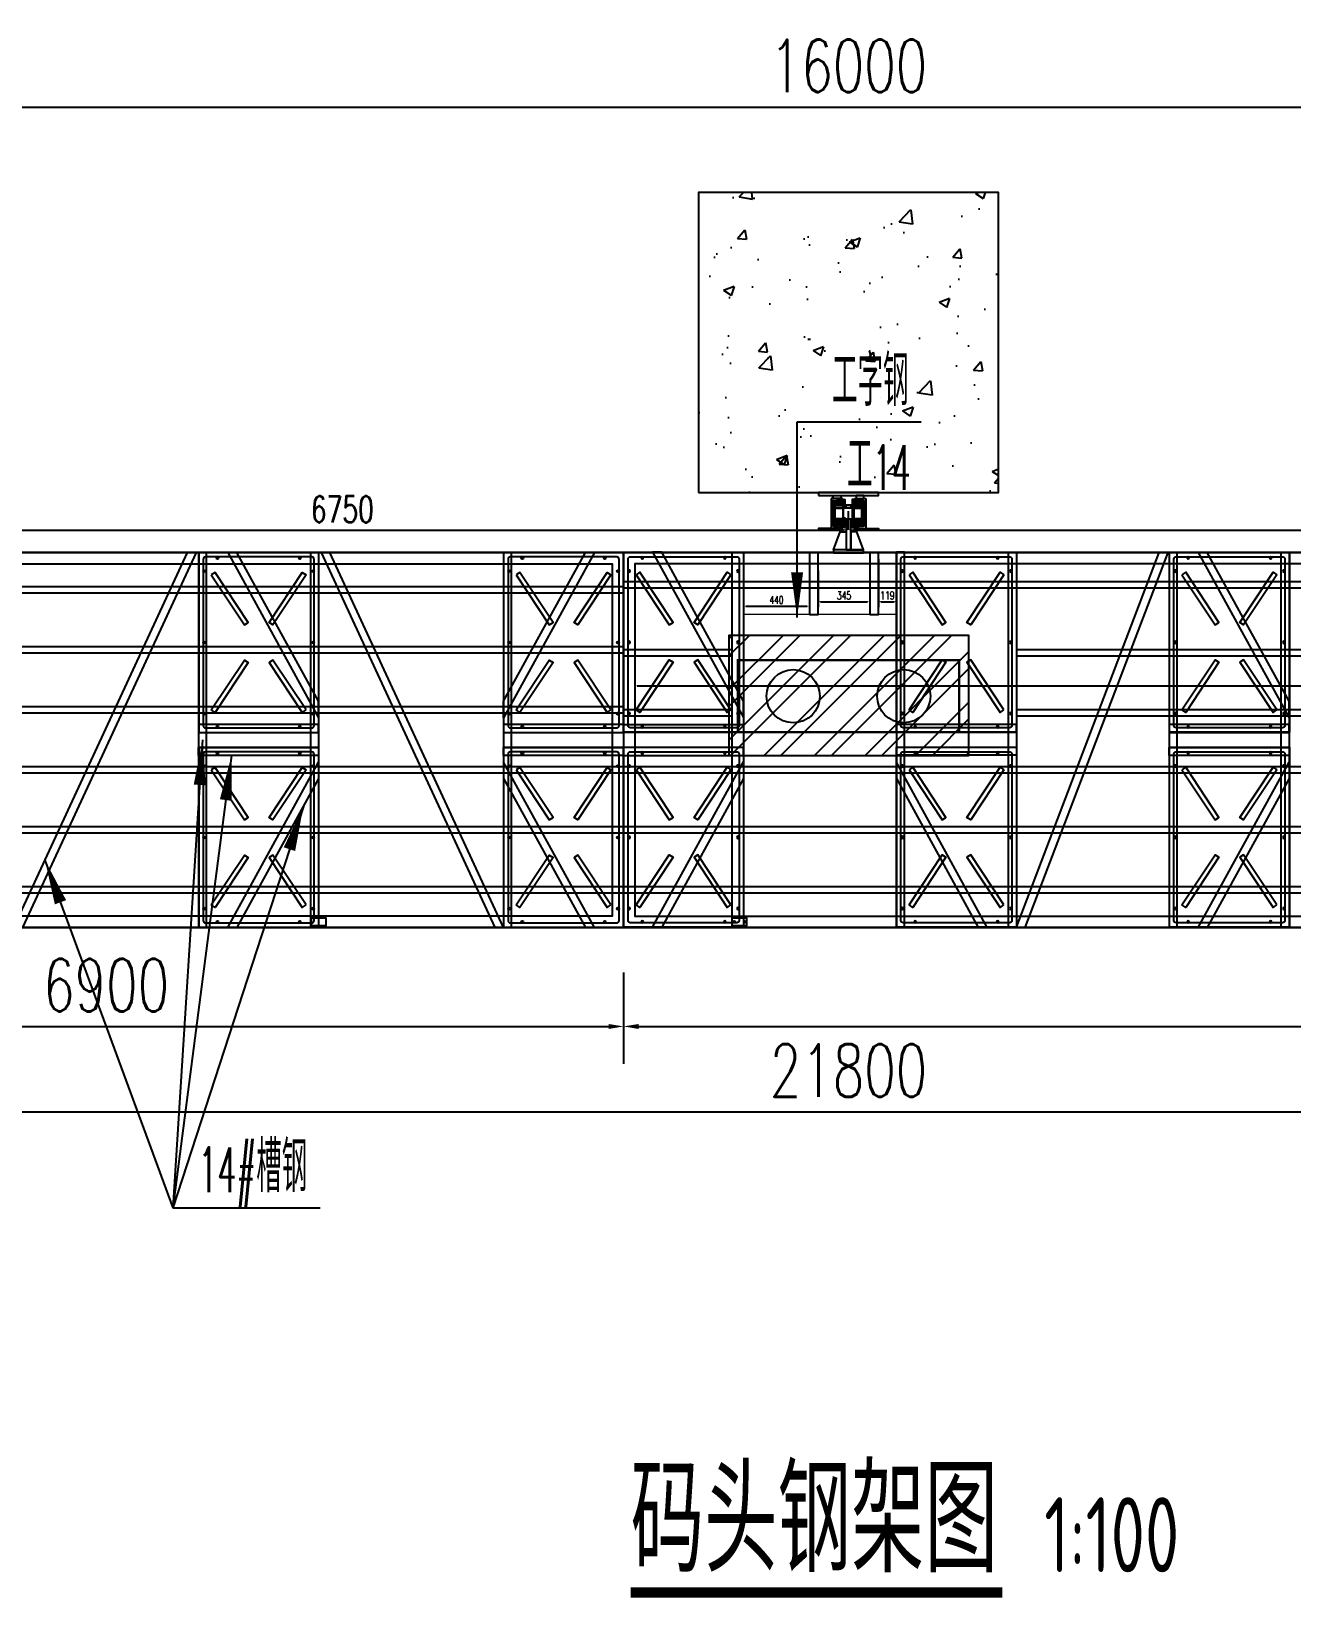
# Model space of a CAD drawing. Header units: millimetres. Extents: x -1443632 to -1307761, y 1430256 to 1527696.
# Drawn here: x -1325523 to -1317119, y 1494236 to 1504678 of the extents above; entities that cross this region are included whole.
import ezdxf

# ---------------------------------------------------------------- set-up
doc = ezdxf.new("R2010")
doc.units = ezdxf.units.MM
doc.header["$LTSCALE"] = 10
doc.layers.get('0').update_dxf_attribs({"linetype": 'CONTINUOUS'})
doc.layers.get('DEFPOINTS').update_dxf_attribs({"linetype": 'CONTINUOUS'})
for name, color, linetype in [('PUB_TEXT', 7, 'CONTINUOUS'), ('W- bollard系船栓', 4, 'CONTINUOUS'), ('W-FLOAT_BOWL浮筒', 253, 'CONTINUOUS'), ('W-STEEL_FRAME钢架', 3, 'CONTINUOUS'), ('W-STEEL_KEEL钢龙骨', 5, 'CONTINUOUS'), ('WALL', 9, 'CONTINUOUS'), ('景-通用-文字', 7, 'CONTINUOUS'), ('钢', 172, 'CONTINUOUS')]:
    doc.layers.add(name, color=color, linetype=linetype)
doc.styles.add('_TCH_DIM', font='SIMPLEX.shx', dxfattribs={"width": 0.7, "bigfont": 'GBCBIG.shx'})
doc.styles.get("Standard").update_dxf_attribs({"font": 'tssdeng.shx', "width": 0.7, "bigfont": 'hztxt.shx'})
doc.styles.add('STANDARD_T3', font='simplex.shx', dxfattribs={"width": 0.7, "bigfont": 'gbcbig.shx'})
doc.dimstyles.new('W&&100', dxfattribs={"dimtxt": 350, "dimasz": 100, "dimexe": 250, "dimexo": 300, "dimgap": 100, "dimtad": 1, "dimdec": 0, "dimzin": 0, "dimdsep": 46, "dimtxsty": 'STANDARD_T3', "dimcen": 0.09, "dimclrd": 1, "dimclre": 1, "dimclrt": 7, "dimazin": 2, "dimtfac": 1, "dimtdec": 0, "dimtix": 1, "dimtmove": 2, "dimatfit": 3, "dimfxl": 0, "dimtolj": 1, "dimtzin": 0, "dimarcsym": 0})
doc.dimstyles.new('W&&15', dxfattribs={"dimtxt": 52.5, "dimasz": 15, "dimexe": 37.5, "dimexo": 45, "dimgap": 15, "dimtad": 1, "dimdec": 0, "dimzin": 0, "dimdsep": 46, "dimtxsty": 'STANDARD_T3', "dimcen": 0.09, "dimclrd": 1, "dimclre": 1, "dimclrt": 7, "dimazin": 2, "dimtfac": 1, "dimtdec": 0, "dimtix": 1, "dimtmove": 2, "dimatfit": 3, "dimfxl": 0, "dimtolj": 1, "dimtzin": 0, "dimarcsym": 0})
doc.dimstyles.new('W&&50', dxfattribs={"dimtxt": 175, "dimasz": 50, "dimexe": 125, "dimexo": 150, "dimgap": 50, "dimtad": 1, "dimdec": 0, "dimzin": 0, "dimdsep": 46, "dimtxsty": 'STANDARD_T3', "dimcen": 0.09, "dimclrd": 1, "dimclre": 1, "dimclrt": 7, "dimazin": 2, "dimtfac": 1, "dimtdec": 0, "dimtix": 1, "dimtmove": 2, "dimatfit": 3, "dimfxl": 0, "dimtolj": 1, "dimtzin": 0, "dimarcsym": 0})

# ---------------------------------------------------------------- blocks, each defined once
blk = doc.blocks.new('*D49')
at = {"layer": 'DEFPOINTS', "color": 0, "transparency": 16777216}
for p in [(-1330974, 1498704), (-1309174, 1498704), (-1309174, 1497475)]:
    blk.add_point(p, dxfattribs=at)
at = {"layer": 'W-STEEL_FRAME钢架', "color": 1, "lineweight": -2, "transparency": 16777216}
for p, q in [((-1330974, 1498404), (-1330974, 1497225)), ((-1309174, 1498404), (-1309174, 1497225)), ((-1330874, 1497475), (-1309274, 1497475))]:
    blk.add_line(p, q, dxfattribs=at)
at = {"layer": 'W-STEEL_FRAME钢架', "color": 1, "transparency": 16777216}
for points in [[(-1330874, 1497492), (-1330874, 1497459), (-1330974, 1497475)], [(-1309274, 1497492), (-1309274, 1497459), (-1309174, 1497475)]]:
    blk.add_solid(points, dxfattribs=at)
at = {"layer": 'W-STEEL_FRAME钢架', "color": 7, "transparency": 16777216, "insert": (-1320074, 1497750), "char_height": 350, "attachment_point": 5, "style": 'STANDARD_T3'}
blk.add_mtext('\\A1;21800', dxfattribs=at)
blk = doc.blocks.new('*D190')
at = {"layer": 'DEFPOINTS', "color": 0, "transparency": 16777216}
for p in [(-1312074, 1504173), (-1328074, 1503604), (-1312074, 1503604)]:
    blk.add_point(p, dxfattribs=at)
at = {"layer": 'W-STEEL_FRAME钢架', "color": 1, "lineweight": -2, "transparency": 16777216}
for p, q in [((-1328074, 1503904), (-1328074, 1504423)), ((-1312074, 1503904), (-1312074, 1504423)), ((-1327974, 1504173), (-1312174, 1504173))]:
    blk.add_line(p, q, dxfattribs=at)
at = {"layer": 'W-STEEL_FRAME钢架', "color": 1, "transparency": 16777216}
for points in [[(-1327974, 1504190), (-1327974, 1504156), (-1328074, 1504173)], [(-1312174, 1504190), (-1312174, 1504156), (-1312074, 1504173)]]:
    blk.add_solid(points, dxfattribs=at)
at = {"layer": 'W-STEEL_FRAME钢架', "color": 7, "transparency": 16777216, "insert": (-1320074, 1504448), "char_height": 350, "attachment_point": 5, "style": 'STANDARD_T3'}
blk.add_mtext('\\A1;16000', dxfattribs=at)
blk = doc.blocks.new('XLZ')
at = {"layer": 'W- bollard系船栓', "const_width": 15}
blk.add_lwpolyline([(0, -480), (1475, -480), (1475, 0), (0, 0)], close=True, dxfattribs=at)
at = {"layer": 'W- bollard系船栓'}
for centre in [(368.75, -240), (1106.25, -240)]:
    blk.add_circle(centre, 177.5, dxfattribs=at)
blk = doc.blocks.new('*D193')
at = {"layer": 'DEFPOINTS', "color": 0, "transparency": 16777216}
for p in [(-1328474, 1498704), (-1321574, 1498704), (-1321574, 1498044)]:
    blk.add_point(p, dxfattribs=at)
at = {"layer": 'W-STEEL_FRAME钢架', "color": 1, "lineweight": -2, "transparency": 16777216}
for p, q in [((-1328474, 1498404), (-1328474, 1497794)), ((-1321574, 1498404), (-1321574, 1497794)), ((-1328374, 1498044), (-1321674, 1498044))]:
    blk.add_line(p, q, dxfattribs=at)
at = {"layer": 'W-STEEL_FRAME钢架', "color": 1, "transparency": 16777216}
for points in [[(-1328374, 1498060), (-1328374, 1498027), (-1328474, 1498044)], [(-1321674, 1498060), (-1321674, 1498027), (-1321574, 1498044)]]:
    blk.add_solid(points, dxfattribs=at)
at = {"layer": 'W-STEEL_FRAME钢架', "color": 7, "transparency": 16777216, "insert": (-1325024, 1498319), "char_height": 350, "attachment_point": 5, "style": 'STANDARD_T3'}
blk.add_mtext('\\A1;6900', dxfattribs=at)
blk = doc.blocks.new('*D194')
at = {"layer": 'DEFPOINTS', "color": 0, "transparency": 16777216}
for p in [(-1321574, 1498704), (-1311674, 1498704), (-1311674, 1498044)]:
    blk.add_point(p, dxfattribs=at)
at = {"layer": 'W-STEEL_FRAME钢架', "color": 1, "lineweight": -2, "transparency": 16777216}
for p, q in [((-1321574, 1498404), (-1321574, 1497794)), ((-1311674, 1498404), (-1311674, 1497794)), ((-1321474, 1498044), (-1311774, 1498044))]:
    blk.add_line(p, q, dxfattribs=at)
at = {"layer": 'W-STEEL_FRAME钢架', "color": 1, "transparency": 16777216}
for points in [[(-1321474, 1498060), (-1321474, 1498027), (-1321574, 1498044)], [(-1311774, 1498060), (-1311774, 1498027), (-1311674, 1498044)]]:
    blk.add_solid(points, dxfattribs=at)
at = {"layer": 'W-STEEL_FRAME钢架', "color": 7, "transparency": 16777216, "insert": (-1316624, 1498319), "char_height": 350, "attachment_point": 5, "style": 'STANDARD_T3'}
blk.add_mtext('\\A1;9900', dxfattribs=at)
blk = doc.blocks.new('钢板2')
at = {"layer": 'W-FLOAT_BOWL浮筒'}
h = blk.add_hatch(dxfattribs=at)
h.set_pattern_fill('ANSI32', color=256, scale=50)
h.set_pattern_definition([(45, (-1594356.56, -2385278.86), (-168.379802, 168.379802), []), (45, (-1594244.3, -2385278.86), (-168.379802, 168.379802), [])])
h.paths.add_polyline_path([(50, -600), (50, 200), (-1550, 200), (-1550, -600)])
blk.add_lwpolyline([(-1550, -600), (50, -600), (50, 200), (-1550, 200)], close=True, dxfattribs=at)
blk = doc.blocks.new('FX')
at = {"layer": 'W-FLOAT_BOWL浮筒'}
for points in [[(0, 0), (0, -800), (1200, -800), (1200, 0)], [(150, -84), (483, -305), (467, -330), (133, -109)], [(1050, -84), (717, -305), (733, -330), (1067, -109)], [(150, -716), (483, -495), (467, -470), (133, -691)], [(1050, -716), (717, -495), (733, -470), (1067, -691)]]:
    blk.add_lwpolyline(points, close=True, dxfattribs=at)
blk.add_lwpolyline([(30, -45), (30, -755, 0.414214), (45, -770), (1155, -770, 0.414214), (1170, -755), (1170, -45, 0.414214), (1155, -30), (45, -30, 0.414214)], format="xyb", close=True, dxfattribs=at)
for centre in [(125, -37), (600, -37), (1075, -37), (37, -125), (1163, -125), (37, -675), (1163, -675), (125, -763), (600, -763), (1075, -763)]:
    blk.add_circle(centre, 7, dxfattribs=at)
blk = doc.blocks.new('*U10')
at = {"layer": 'W-FLOAT_BOWL浮筒', "rotation": 90}
blk.add_blockref('FX', (-400, -600), dxfattribs=at)
blk = doc.blocks.new('*U11')
at = {"layer": 'W-FLOAT_BOWL浮筒', "color": 0, "linetype": 'ByBlock', "lineweight": -2, "transparency": 16777216}
for p in [(0, 1300), (2033, 1300), (4067, 1300), (6100, 1300), (0, 0), (2033, 0), (4067, 0), (6100, 0)]:
    blk.add_blockref('*U10', p, dxfattribs=at)
blk = doc.blocks.new('*U12')
at = {"layer": 'W-FLOAT_BOWL浮筒', "rotation": 90}
blk.add_blockref('FX', (-400, -600), dxfattribs=at)
blk = doc.blocks.new('*U13')
at = {"layer": 'W-FLOAT_BOWL浮筒', "color": 0, "linetype": 'ByBlock', "lineweight": -2, "transparency": 16777216}
for p in [(0, 1300), (1820, 1300), (3640, 1300), (5460, 1300), (7280, 1300), (9100, 1300), (0, 0), (1820, 0), (3640, 0), (5460, 0), (7280, 0), (9100, 0)]:
    blk.add_blockref('*U12', p, dxfattribs=at)
blk = doc.blocks.new('*U14')
at = {"layer": 'W-STEEL_KEEL钢龙骨'}
blk.add_lwpolyline([(-4950, -20), (4950, -20), (4950, 20), (-4950, 20)], close=True, dxfattribs=at)
blk = doc.blocks.new('*U15')
at = {"layer": 'W-STEEL_KEEL钢龙骨', "color": 0, "linetype": 'ByBlock', "lineweight": -2, "transparency": 16777216}
for p in [(0, 800), (0, 400), (0, 0)]:
    blk.add_blockref('*U14', p, dxfattribs=at)
blk = doc.blocks.new('*U16')
at = {"layer": 'W-STEEL_KEEL钢龙骨'}
blk.add_lwpolyline([(-3640, -20), (3640, -20), (3640, 20), (-3640, 20)], close=True, dxfattribs=at)
blk = doc.blocks.new('*U17')
at = {"layer": 'W-STEEL_KEEL钢龙骨', "color": 0, "linetype": 'ByBlock', "lineweight": -2, "transparency": 16777216}
for p in [(0, 0), (0, -400)]:
    blk.add_blockref('*U16', p, dxfattribs=at)
blk = doc.blocks.new('*D248')
at = {"layer": 'DEFPOINTS', "color": 0, "transparency": 16777216}
for p in [(-1313324, 1501353), (-1320074, 1501204), (-1313324, 1501208)]:
    blk.add_point(p, dxfattribs=at)
at = {"layer": '景-通用-文字', "color": 1, "lineweight": -2, "transparency": 16777216}
for p, q in [((-1320074, 1501354), (-1320074, 1501478)), ((-1313324, 1501358), (-1313324, 1501478)), ((-1320024, 1501353), (-1313374, 1501353))]:
    blk.add_line(p, q, dxfattribs=at)
at = {"layer": '景-通用-文字', "color": 1, "transparency": 16777216}
for points in [[(-1320024, 1501362), (-1320024, 1501345), (-1320074, 1501353)], [(-1313374, 1501362), (-1313374, 1501345), (-1313324, 1501353)]]:
    blk.add_solid(points, dxfattribs=at)
at = {"layer": '景-通用-文字', "color": 7, "transparency": 16777216, "insert": (-1316699, 1501491), "char_height": 175, "attachment_point": 5, "style": 'STANDARD_T3'}
blk.add_mtext('\\A1;6750', dxfattribs=at)
blk = doc.blocks.new('*D253')
at = {"layer": 'DEFPOINTS', "color": 0, "transparency": 16777216}
for p in [(-1320774, 1501129), (-1320334, 1501129), (-1320334, 1500845)]:
    blk.add_point(p, dxfattribs=at)
at = {"layer": '景-通用-文字', "color": 1, "lineweight": -2, "transparency": 16777216}
for p, q in [((-1320774, 1501084), (-1320774, 1500808)), ((-1320334, 1501084), (-1320334, 1500808)), ((-1320759, 1500845), (-1320349, 1500845))]:
    blk.add_line(p, q, dxfattribs=at)
at = {"layer": '景-通用-文字', "color": 1, "transparency": 16777216}
for points in [[(-1320759, 1500848), (-1320759, 1500843), (-1320774, 1500845)], [(-1320349, 1500848), (-1320349, 1500843), (-1320334, 1500845)]]:
    blk.add_solid(points, dxfattribs=at)
at = {"layer": '景-通用-文字', "color": 7, "transparency": 16777216, "insert": (-1320554, 1500887), "char_height": 52.5, "attachment_point": 5, "style": 'STANDARD_T3'}
blk.add_mtext('\\A1;440', dxfattribs=at)
blk = doc.blocks.new('*D254')
at = {"layer": 'DEFPOINTS', "color": 0, "transparency": 16777216}
for p in [(-1320276, 1501129), (-1319932, 1501129), (-1319932, 1500875)]:
    blk.add_point(p, dxfattribs=at)
at = {"layer": '景-通用-文字', "color": 1, "lineweight": -2, "transparency": 16777216}
for p, q in [((-1320276, 1501084), (-1320276, 1500838)), ((-1319932, 1501084), (-1319932, 1500838)), ((-1320261, 1500875), (-1319947, 1500875))]:
    blk.add_line(p, q, dxfattribs=at)
at = {"layer": '景-通用-文字', "color": 1, "transparency": 16777216}
for points in [[(-1320261, 1500878), (-1320261, 1500873), (-1320276, 1500875)], [(-1319947, 1500878), (-1319947, 1500873), (-1319932, 1500875)]]:
    blk.add_solid(points, dxfattribs=at)
at = {"layer": '景-通用-文字', "color": 7, "transparency": 16777216, "insert": (-1320104, 1500917), "char_height": 52.5, "attachment_point": 5, "style": 'STANDARD_T3'}
blk.add_mtext('\\A1;345', dxfattribs=at)
blk = doc.blocks.new('*D255')
at = {"layer": 'DEFPOINTS', "color": 0, "transparency": 16777216}
for p in [(-1319874, 1501204), (-1319754, 1501204), (-1319754, 1500875)]:
    blk.add_point(p, dxfattribs=at)
at = {"layer": '景-通用-文字', "color": 1, "lineweight": -2, "transparency": 16777216}
for p, q in [((-1319874, 1501159), (-1319874, 1500838)), ((-1319754, 1501159), (-1319754, 1500838)), ((-1319859, 1500875), (-1319769, 1500875))]:
    blk.add_line(p, q, dxfattribs=at)
at = {"layer": '景-通用-文字', "color": 1, "transparency": 16777216}
for points in [[(-1319859, 1500878), (-1319859, 1500873), (-1319874, 1500875)], [(-1319769, 1500878), (-1319769, 1500873), (-1319754, 1500875)]]:
    blk.add_solid(points, dxfattribs=at)
at = {"layer": '景-通用-文字', "color": 7, "transparency": 16777216, "insert": (-1319814, 1500917), "char_height": 52.5, "attachment_point": 5, "style": 'STANDARD_T3'}
blk.add_mtext('\\A1;119', dxfattribs=at)
blk = doc.blocks.new('*D258')
at = {"layer": 'DEFPOINTS', "color": 0, "transparency": 16777216}
for p in [(-1321499, 1500694), (-1312474, 1500694), (-1312474, 1500315)]:
    blk.add_point(p, dxfattribs=at)
at = {"layer": '景-通用-文字', "color": 1, "lineweight": -2, "transparency": 16777216}
for p, q in [((-1321499, 1500649), (-1321499, 1500277)), ((-1312474, 1500649), (-1312474, 1500277)), ((-1321484, 1500315), (-1312489, 1500315))]:
    blk.add_line(p, q, dxfattribs=at)
at = {"layer": '景-通用-文字', "color": 1, "transparency": 16777216}
for points in [[(-1321484, 1500317), (-1321484, 1500312), (-1321499, 1500315)], [(-1312489, 1500317), (-1312489, 1500312), (-1312474, 1500315)]]:
    blk.add_solid(points, dxfattribs=at)
at = {"layer": '景-通用-文字', "color": 7, "transparency": 16777216, "insert": (-1316987, 1500356), "char_height": 52.5, "attachment_point": 5, "style": 'STANDARD_T3'}
blk.add_mtext('\\A1;9025', dxfattribs=at)
blk = doc.blocks.new('*D259')
at = {"layer": 'DEFPOINTS', "color": 0, "transparency": 16777216}
for p in [(-1320074, 1501353), (-1326824, 1501208), (-1320074, 1501208)]:
    blk.add_point(p, dxfattribs=at)
at = {"layer": '景-通用-文字', "color": 1, "lineweight": -2, "transparency": 16777216}
for p, q in [((-1326824, 1501358), (-1326824, 1501478)), ((-1320074, 1501358), (-1320074, 1501478)), ((-1326774, 1501353), (-1320124, 1501353))]:
    blk.add_line(p, q, dxfattribs=at)
at = {"layer": '景-通用-文字', "color": 1, "transparency": 16777216}
for points in [[(-1326774, 1501362), (-1326774, 1501345), (-1326824, 1501353)], [(-1320124, 1501362), (-1320124, 1501345), (-1320074, 1501353)]]:
    blk.add_solid(points, dxfattribs=at)
at = {"layer": '景-通用-文字', "color": 7, "transparency": 16777216, "insert": (-1323449, 1501491), "char_height": 175, "attachment_point": 5, "style": 'STANDARD_T3'}
blk.add_mtext('\\A1;6750', dxfattribs=at)
blk = doc.blocks.new('A$C142B241B')
at = {"layer": 'W-STEEL_FRAME钢架', "color": 4}
for p, q in [((0, 75), (0, 0)), ((0, 75), (3, 75)), ((0, 0), (200, 0)), ((13, 17), (8, 70)), ((24, 7), (176, 7)), ((187, 17), (192, 70)), ((200, 75), (197, 75)), ((200, 75), (200, 0))]:
    blk.add_line(p, q, dxfattribs=at)
for centre, radius, start, end in [((3, 69), 5.5, 5.7106, 90), ((24, 18), 11, 185.7106, 270), ((176, 18), 11, 270, 354.2894), ((197, 69), 5.5, 90, 174.2894)]:
    blk.add_arc(centre, radius, start, end, dxfattribs=at)
blk = doc.blocks.new('轨道B')
at = {"layer": 'WALL'}
h = blk.add_hatch(dxfattribs=at)
h.set_pattern_fill('ANSI32', color=256)
h.set_pattern_definition([(45, (-1570299.9226, -2415300.194), (-3.3675960454, 3.3675960454), []), (45, (-1570297.6776, -2415300.194), (-3.3675960454, 3.3675960454), [])])
edge = h.paths.add_edge_path()
edge.add_line((-25, -46), (-40, -46))
edge.add_line((-40, -46), (-40, -58))
edge.add_line((-40, -58), (-92, -62))
edge.add_arc((-91, -72), 10, 95.7106, 180)
edge.add_line((-101, -72), (-101, -208))
edge.add_arc((-91, -208), 10, 180, 264.321)
edge.add_line((-92, -218), (-40, -223))
edge.add_line((-40, -223), (-40, -234))
edge.add_line((-40, -234), (-25, -234))
edge.add_line((-25, -234), (-25, -190))
edge.add_line((-25, -190), (-32, -190))
edge.add_line((-32, -190), (-32, -192))
edge.add_line((-32, -192), (-35, -192))
edge.add_line((-35, -192), (-35, -190))
edge.add_line((-35, -190), (-90, -190))
edge.add_line((-90, -190), (-90, -179))
edge.add_line((-90, -179), (-93, -179))
edge.add_line((-93, -179), (-93, -175))
edge.add_line((-93, -175), (-97, -175))
edge.add_line((-97, -175), (-99, -173))
edge.add_line((-99, -173), (-99, -107))
edge.add_line((-99, -107), (-97, -105))
edge.add_line((-97, -105), (-93, -105))
edge.add_line((-93, -105), (-93, -101))
edge.add_line((-93, -101), (-90, -101))
edge.add_line((-90, -101), (-90, -90))
edge.add_line((-90, -90), (-35, -90))
edge.add_line((-35, -90), (-35, -88))
edge.add_line((-35, -88), (-32, -88))
edge.add_line((-32, -88), (-32, -90))
edge.add_line((-32, -90), (-25, -90))
edge.add_line((-25, -90), (-25, -46))
h = blk.add_hatch(dxfattribs=at)
h.set_pattern_fill('ANSI32', color=256, angle=90)
h.set_pattern_definition([(135, (-1570299.9226, -2415300.194), (-3.3675960454, -3.3675960454), []), (135, (-1570299.9226, -2415297.949), (-3.3675960454, -3.3675960454), [])])
edge = h.paths.add_edge_path()
edge.add_line((92, -62), (40, -58))
edge.add_line((40, -58), (40, -46))
edge.add_line((40, -46), (25, -46))
edge.add_line((25, -46), (25, -90))
edge.add_line((25, -90), (32, -90))
edge.add_line((32, -90), (32, -88))
edge.add_line((32, -88), (35, -88))
edge.add_line((35, -88), (35, -90))
edge.add_line((35, -90), (90, -90))
edge.add_line((90, -90), (90, -101))
edge.add_line((90, -101), (93, -101))
edge.add_line((93, -101), (93, -105))
edge.add_line((93, -105), (97, -105))
edge.add_line((97, -105), (99, -107))
edge.add_line((99, -107), (99, -173))
edge.add_line((99, -173), (97, -175))
edge.add_line((97, -175), (93, -175))
edge.add_line((93, -175), (93, -179))
edge.add_line((93, -179), (90, -179))
edge.add_line((90, -179), (90, -190))
edge.add_line((90, -190), (35, -190))
edge.add_line((35, -190), (35, -192))
edge.add_line((35, -192), (32, -192))
edge.add_line((32, -192), (32, -190))
edge.add_line((32, -190), (25, -190))
edge.add_line((25, -190), (25, -234))
edge.add_line((25, -234), (40, -234))
edge.add_line((40, -234), (40, -223))
edge.add_line((40, -223), (92, -218))
edge.add_arc((91, -208), 10, 275.7106, 360)
edge.add_line((101, -208), (101, -72))
edge.add_arc((91, -72), 10, 0, 85.1797)
at = {"layer": 'W-STEEL_KEEL钢龙骨'}
blk.add_line((25, -46), (25, -234), dxfattribs=at)
at = {"layer": '钢'}
for points in [[(-200, -20), (200, -20), (200, 0), (-200, 0)], [(-52, -40), (-102, -40), (-102, -20), (-52, -20)], [(52, -40), (102, -40), (102, -20), (52, -20)], [(-200, -250), (-42, -250), (-42, -240), (-200, -240)], [(200, -250), (42, -250), (42, -240), (200, -240)], [(-100, -403), (100, -403), (100, -383), (-100, -383)]]:
    blk.add_lwpolyline(points, close=True, dxfattribs=at)
at = {"layer": '钢', "color": 140}
for points in [[(-25, -234), (-40, -234), (-40, -223), (-92, -218, -0.385314), (-101, -208), (-101, -72, -0.385314), (-92, -62), (-40, -58), (-40, -46), (-25, -46), (-25, -46), (-25, -95), (-35, -95), (-35, -170), (-25, -170)], [(25, -234), (40, -234), (40, -223), (92, -218, 0.385314), (101, -208), (101, -72, 0.385314), (92, -62), (40, -58), (40, -46), (25, -46), (25, -46), (25, -90), (35, -90), (35, -178), (25, -178)]]:
    blk.add_lwpolyline(points, format="xyb", close=True, dxfattribs=at)
for points in [[(-90, -101), (-93, -101), (-93, -107), (-90, -107)], [(-35, -90), (-90, -90), (-90, -105), (-35, -105)], [(-35, -88), (-32, -88), (-32, -102), (-35, -102)], [(-32, -88), (-35, -88), (-35, -93), (-32, -93)], [(-32, -93), (-35, -93), (-35, -102), (-32, -102)], [(-35, -99), (-32, -99), (-32, -102), (-35, -102)], [(-35, -102), (35, -102), (35, -178), (-35, -178)], [(-32, -90), (-25, -90), (-25, -102), (-32, -102)], [(-25, -90), (-32, -90), (-32, -102), (-25, -102)], [(-15, -83), (15, -83), (15, -103), (-15, -103)], [(25, -90), (32, -90), (32, -102), (25, -102)], [(32, -88), (35, -88), (35, -93), (32, -93)], [(32, -93), (35, -93), (35, -102), (32, -102)], [(35, -90), (90, -90), (90, -105), (35, -105)], [(90, -101), (93, -101), (93, -107), (90, -107)], [(-93, -105), (-97, -105), (-97, -175), (-93, -175)], [(-90, -107), (-93, -107), (-93, -173), (-90, -173)], [(-90, -173), (-93, -173), (-93, -179), (-90, -179)], [(-35, -105), (-90, -105), (-90, -175), (-35, -175)], [(-35, -175), (-90, -175), (-90, -190), (-35, -190)], [(-35, -181), (-32, -181), (-32, -178), (-35, -178)], [(-35, -181), (-32, -181), (-32, -192), (-35, -192)], [(-32, -187), (-35, -187), (-35, -192), (-32, -192)], [(-32, -190), (-25, -190), (-25, -178), (-32, -178)], [(-25, -190), (-32, -190), (-32, -178), (-25, -178)], [(-15, -383), (15, -383), (15, -178), (-15, -178)], [(25, -190), (32, -190), (32, -178), (25, -178)], [(32, -187), (35, -187), (35, -192), (32, -192)], [(35, -105), (90, -105), (90, -175), (35, -175)], [(35, -175), (90, -175), (90, -190), (35, -190)], [(90, -107), (93, -107), (93, -173), (90, -173)], [(90, -173), (93, -173), (93, -179), (90, -179)], [(93, -105), (97, -105), (97, -175), (93, -175)]]:
    blk.add_lwpolyline(points, close=True, dxfattribs=at)
for points in [[(-97, -175), (-97, -105), (-99, -107), (-99, -173), (-97, -175)], [(97, -175), (97, -105), (99, -107), (99, -173), (97, -175)]]:
    blk.add_lwpolyline(points, dxfattribs=at)
at = {"layer": '钢'}
for points in [[(-15, -263), (-15, -383), (-100, -383), (-55, -263), (-15, -263)], [(15, -263), (15, -383), (100, -383), (55, -263), (15, -263)]]:
    blk.add_lwpolyline(points, dxfattribs=at)
at = {"layer": '钢', "rotation": 270}
blk.add_blockref('A$C142B241B', (-115, -40), dxfattribs=at)
at = {"layer": '钢', "xscale": -1, "rotation": 90}
blk.add_blockref('A$C142B241B', (115, -40), dxfattribs=at)

msp = doc.modelspace()

# ---------------------------------------------------------------- hatches: boundary and pattern name
at = {"layer": 'WALL'}
h = msp.add_hatch(dxfattribs=at)
h.set_pattern_fill('混凝土', color=256, scale=100)
h.set_pattern_definition([(50, (-2915349.5, -897061.6), (717.26018, -62.75213), [75, -825]), (355, (-2915349.5, -897061.6), (-138.75133, 752.19213), [60, -660]), (100.4514, (-2915289.7, -897066.84), (578.50938, 689.43954), [63.74019, -701.14211]), (46.1842, (-2915349.5, -896861.6), (1067.24105, -165.51901), [112.5, -1237.5]), (96.6356, (-2915260.5, -896875.4), (934.6627, 974.11787), [95.6103, -1051.713]), (351.1842, (-2915349.5, -896861.6), (934.66195, 974.1186), [90, -990]), (21, (-2915249.5, -896911.6), (596.90705, -402.61889), [75, -825]), (326, (-2915249.5, -896911.6), (243.31533, 725.15005), [60, -660]), (71.4514, (-2915199.74, -896945.2), (840.22263, 322.5305), [63.74019, -701.14211]), (37.5, (-2915349.48, -897061.61), (12.159855, 332.893854), [0, -652, 0, -670, 0, -662.5]), (7.5, (-2915349.48, -897061.6), (263.069537, 394.41171), [0, -382, 0, -637, 0, -252.5]), (327.5, (-2915572.48, -897061.61), (533.822436, -22.554872), [0, -250, 0, -780, 0, -1035]), (317.5, (-2915672.5, -897061.6), (583.18617, 100.10498), [0, -325, 0, -518, 0, -735])])
h.paths.add_polyline_path([(-1321074.1, 1503603.7), (-1321074.1, 1501603.7), (-1319074.1, 1501603.7), (-1319074.1, 1503603.7)])

# ---------------------------------------------------------------- linework, layer by layer
at = {"color": 3}
msp.add_lwpolyline([(-1320850.9, 1498716.2), (-1320750.9, 1498716.2), (-1320750.9, 1498766.2), (-1320850.9, 1498766.2)], close=True, dxfattribs=at)
for centre in [(-1320835.9, 1498741.2), (-1320765.9, 1498741.2)]:
    msp.add_circle(centre, 6, dxfattribs=at)
at = {"layer": 'W-STEEL_FRAME钢架', "color": 4}
msp.add_lwpolyline([(-1330974.1, 1503603.7), (-1328474.1, 1503603.7), (-1328474.1, 1501203.7), (-1311674.1, 1501203.7), (-1311674.1, 1503603.7), (-1309174.1, 1503603.7), (-1309174.1, 1498703.7), (-1330974.1, 1498703.7), (-1330974.1, 1503603.7)], dxfattribs=at)
for points in [[(-1328474.1, 1498703.7), (-1311674.1, 1498703.7), (-1311674.1, 1501203.7), (-1328474.1, 1501203.7)], [(-1311674.1, 1501203.7), (-1321574.1, 1501203.7), (-1321574.1, 1498703.7), (-1311674.1, 1498703.7)], [(-1320774.1, 1498703.7), (-1320849.1, 1498703.7), (-1320849.1, 1501203.7), (-1320774.1, 1501203.7)], [(-1319754.1, 1498704.7), (-1319701.1, 1498704.7), (-1319701.1, 1501204.7), (-1319754.1, 1501204.7)], [(-1318954.1, 1498704.7), (-1319007.1, 1498704.7), (-1319007.1, 1501204.7), (-1318954.1, 1501204.7)], [(-1328399.1, 1501128.7), (-1321649.1, 1501128.7), (-1321649.1, 1498778.7), (-1328399.1, 1498778.7)], [(-1311749.1, 1501128.7), (-1321499.1, 1501128.7), (-1321499.1, 1498778.7), (-1311749.1, 1498778.7)]]:
    msp.add_lwpolyline(points, close=True, dxfattribs=at)
at = {"layer": 'W-STEEL_FRAME钢架'}
for points in [[(-1325582.4, 1498703.7), (-1325640.8, 1498703.7), (-1324482.1, 1501203.7), (-1324423.7, 1501203.7)], [(-1324407.4, 1498703.7), (-1324354.4, 1498703.7), (-1324354.4, 1501203.7), (-1324407.4, 1501203.7)], [(-1323607.4, 1498703.7), (-1323660.4, 1498703.7), (-1323660.4, 1501203.7), (-1323607.4, 1501203.7)], [(-1322432.5, 1498703.7), (-1322374.1, 1498703.7), (-1323532.8, 1501203.7), (-1323591.2, 1501203.7)], [(-1322374.1, 1498703.7), (-1322321.1, 1498703.7), (-1322321.1, 1501203.7), (-1322374.1, 1501203.7)], [(-1320334.4, 1500790.7), (-1320276.4, 1500790.7), (-1320276.4, 1501203.7), (-1320334.4, 1501203.7)], [(-1319931.6, 1500790.7), (-1319873.6, 1500790.7), (-1319873.6, 1501203.7), (-1319931.6, 1501203.7)], [(-1318897.8, 1498703.7), (-1318954.1, 1498704.7), (-1318001.9, 1501203.7), (-1317945.2, 1501203.7)], [(-1317935.8, 1498703.7), (-1317882.8, 1498703.7), (-1317882.8, 1501203.7), (-1317935.8, 1501203.7)], [(-1317135.8, 1498703.7), (-1317188.8, 1498703.7), (-1317188.8, 1501203.7), (-1317135.8, 1501203.7)], [(-1324407.4, 1500003.7), (-1323607.4, 1500003.7), (-1323607.4, 1500056.7), (-1324407.4, 1500056.7)], [(-1322374.1, 1500003.7), (-1321574.1, 1500003.7), (-1321574.1, 1500056.7), (-1322374.1, 1500056.7)], [(-1320774.1, 1500003.7), (-1321574.1, 1500003.7), (-1321574.1, 1500056.7), (-1320774.1, 1500056.7)], [(-1319754.1, 1500004.7), (-1318954.1, 1500004.7), (-1318954.1, 1500057.7), (-1319754.1, 1500057.7)], [(-1317935.8, 1500003.7), (-1317135.8, 1500003.7), (-1317135.8, 1500056.7), (-1317935.8, 1500056.7)], [(-1324407.4, 1499903.7), (-1323607.4, 1499903.7), (-1323607.4, 1499850.7), (-1324407.4, 1499850.7)], [(-1322374.1, 1499903.7), (-1321574.1, 1499903.7), (-1321574.1, 1499850.7), (-1322374.1, 1499850.7)], [(-1320774.1, 1499903.7), (-1321574.1, 1499903.7), (-1321574.1, 1499850.7), (-1320774.1, 1499850.7)], [(-1319754.1, 1499904.7), (-1318954.1, 1499904.7), (-1318954.1, 1499851.7), (-1319754.1, 1499851.7)], [(-1317935.8, 1499903.7), (-1317135.8, 1499903.7), (-1317135.8, 1499850.7), (-1317935.8, 1499850.7)]]:
    msp.add_lwpolyline(points, close=True, dxfattribs=at)
at = {"layer": 'W-STEEL_FRAME钢架', "color": 6}
for points in [[(-1324213.3, 1501203.7), (-1323607.4, 1500101.6), (-1323607.4, 1500211.6), (-1324152.9, 1501203.7)], [(-1321768.2, 1501203.7), (-1322374.1, 1500101.6), (-1322374.1, 1500211.6), (-1321828.7, 1501203.7)], [(-1321380, 1501204.7), (-1320774.1, 1500102.6), (-1320774.1, 1500212.6), (-1321319.5, 1501204.7)], [(-1317741.7, 1501203.7), (-1317135.8, 1500101.6), (-1317135.8, 1500211.6), (-1317681.3, 1501203.7)], [(-1324213.3, 1498703.7), (-1323607.4, 1499805.8), (-1323607.4, 1499695.8), (-1324152.9, 1498703.7)], [(-1321768.2, 1498703.7), (-1322374.1, 1499805.8), (-1322374.1, 1499695.8), (-1321828.7, 1498703.7)], [(-1321380, 1498704.7), (-1320774.1, 1499806.8), (-1320774.1, 1499696.8), (-1321319.5, 1498704.7)], [(-1319148.2, 1498703.7), (-1319754.1, 1499805.8), (-1319754.1, 1499695.8), (-1319208.7, 1498703.7)], [(-1317741.7, 1498703.7), (-1317135.8, 1499805.8), (-1317135.8, 1499695.8), (-1317681.3, 1498703.7)]]:
    msp.add_lwpolyline(points, close=True, dxfattribs=at)
at = {"layer": 'W-STEEL_KEEL钢龙骨'}
for points in [[(-1326440.8, 1500933.7), (-1321574.1, 1500933.7), (-1321574.1, 1500973.7), (-1326440.8, 1500973.7)], [(-1321574.1, 1500968.9), (-1311674.1, 1500968.9), (-1311674.1, 1501008.9), (-1321574.1, 1501008.9)], [(-1328474.1, 1500533.7), (-1321574.1, 1500533.7), (-1321574.1, 1500573.7), (-1328474.1, 1500573.7)], [(-1321574.1, 1500514.7), (-1320849.1, 1500514.7), (-1320849.1, 1500554.7), (-1321574.1, 1500554.7)], [(-1328474.1, 1500133.7), (-1321574.1, 1500133.7), (-1321574.1, 1500173.7), (-1328474.1, 1500173.7)], [(-1321574.1, 1500114.7), (-1320849.1, 1500114.7), (-1320849.1, 1500154.7), (-1321574.1, 1500154.7)], [(-1328474.1, 1499733.7), (-1321574.1, 1499733.7), (-1321574.1, 1499773.7), (-1328474.1, 1499773.7)], [(-1328474.1, 1499333.7), (-1321574.1, 1499333.7), (-1321574.1, 1499373.7), (-1328474.1, 1499373.7)], [(-1328474.1, 1498933.7), (-1321574.1, 1498933.7), (-1321574.1, 1498973.7), (-1328474.1, 1498973.7)]]:
    msp.add_lwpolyline(points, close=True, dxfattribs=at)
at = {"layer": 'W-STEEL_KEEL钢龙骨', "color": 1, "const_width": 10}
msp.add_lwpolyline([(-1320774.1, 1500650.7), (-1319754.1, 1500650.7), (-1319754.1, 1500790.7), (-1320774.1, 1500790.7)], close=True, dxfattribs=at)
at = {"layer": 'WALL'}
msp.add_lwpolyline([(-1321074.1, 1501603.7), (-1319074.1, 1501603.7), (-1319074.1, 1503603.7), (-1321074.1, 1503603.7)], close=True, dxfattribs=at)
at = {"layer": '景-通用-文字', "color": 3}
for p, q in [((-1320416.7, 1500770.5), (-1320416.7, 1502075.4)), ((-1320416.7, 1502075.4), (-1319589.1, 1502075.4)), ((-1324380.9, 1499953.7), (-1324579.9, 1496835.1)), ((-1324187.5, 1499850.7), (-1324579.9, 1496835.1)), ((-1323709.1, 1499510.9), (-1324579.9, 1496835.1)), ((-1325432.4, 1499153.3), (-1324579.9, 1496835.1)), ((-1324579.9, 1496835.1), (-1323597.6, 1496835.1))]:
    msp.add_line(p, q, dxfattribs=at)
for points in [[(-1320416.7, 1500770.5, 0, 80, 0), (-1320416.7, 1501070.5, 0, 0, 0)], [(-1324380.9, 1499953.7, 0, 80, 0), (-1324400.1, 1499654.3, 0, 0, 0)], [(-1324187.5, 1499850.7, 0, 80, 0), (-1324226.2, 1499553.2, 0, 0, 0)], [(-1323709.1, 1499510.9, 0, 80, 0), (-1323802, 1499225.6, 0, 0, 0)], [(-1325432.4, 1499153.3, 0, 80, 0), (-1325328.9, 1498871.7, 0, 0, 0)]]:
    msp.add_lwpolyline(points, format="xyseb", dxfattribs=at)
at = {"layer": '景-通用-文字'}
msp.add_lwpolyline([(-1323656.7, 1498716.2), (-1323556.7, 1498716.2), (-1323556.7, 1498766.2), (-1323656.7, 1498766.2)], close=True, dxfattribs=at)
at = {"layer": '景-通用-文字', "color": 3, "const_width": 70}
msp.add_lwpolyline([(-1321526.7, 1494270.7), (-1319048.6, 1494270.7)], dxfattribs=at)

# ---------------------------------------------------------------- block references
msp.add_blockref('轨道B', (-1320074.1, 1501603.7))
at = {"layer": 'W- bollard系船栓'}
msp.add_blockref('XLZ', (-1320811.6, 1500485.2), dxfattribs=at)
at = {"layer": 'W-FLOAT_BOWL浮筒'}
for name, p in [('*U11', (-1328074.1, 1499303.7)), ('钢板2', (-1319321.1, 1500450.7))]:
    msp.add_blockref(name, p, dxfattribs=at)
at = {"layer": 'W-FLOAT_BOWL浮筒', "xscale": -1}
msp.add_blockref('*U13', (-1312074.1, 1499304.7), dxfattribs=at)
at = {"layer": 'W-STEEL_KEEL钢龙骨'}
for name, p in [('*U17', (-1315314.1, 1500533.7)), ('*U15', (-1316624.1, 1498954.7))]:
    msp.add_blockref(name, p, dxfattribs=at)

# ---------------------------------------------------------------- texts
at = {"layer": 'PUB_TEXT', "color": 7, "style": '_TCH_DIM'}
for s, height, width, p in [('工字钢', 337.59, 0.7, (-1320184.1, 1502180.4)), ('工', 337.6, 0.7, (-1320083.1, 1501620.4)), ('14', 297.5, 0.494118, (-1319911.1, 1501620.4)), ('槽钢', 337.59, 0.7, (-1324023.2, 1496940.1)), ('14#', 297.5, 0.494118, (-1324408.2, 1496940.1))]:
    msp.add_text(s, height=height, dxfattribs=dict(at, width=width)).set_placement(p)
at = {"layer": 'PUB_TEXT', "color": 7, "width": 0.7}
for s, height, p in [('码头钢架图', 700, (-1321526.7, 1494405.2)), ('1:100', 500, (-1318768.6, 1494405.2))]:
    msp.add_text(s, height=height, dxfattribs=at).set_placement(p)

# ---------------------------------------------------------------- dimensions: what is measured, and where the dimension line sits
at = {"layer": 'W-STEEL_FRAME钢架'}
for base, p1, p2, picture, middle in [((-1312074.1, 1504173.2), (-1328074.1, 1503603.7), (-1312074.1, 1503603.7), '*D190', (-1320074.1, 1504448.2)), ((-1309174.1, 1497475.4), (-1330974.1, 1498703.7), (-1309174.1, 1498703.7), '*D49', (-1320074.1, 1497750.4)), ((-1321574.1, 1498043.7), (-1328474.1, 1498703.7), (-1321574.1, 1498703.7), '*D193', (-1325024.1, 1498318.7)), ((-1311674.1, 1498043.7), (-1321574.1, 1498703.7), (-1311674.1, 1498703.7), '*D194', (-1316624.1, 1498318.7))]:
    dim = msp.add_linear_dim(base=base, p1=p1, p2=p2, dimstyle='W&&100', dxfattribs=at)
    dim.commit()
    dim.dimension.update_dxf_attribs({"geometry": picture, "text_midpoint": middle})
at = {"layer": '景-通用-文字'}
for base, p1, p2, dimstyle, picture, middle in [((-1320074.1, 1501353.4), (-1326824.1, 1501208), (-1320074.1, 1501208), 'W&&50', '*D259', (-1323449.1, 1501490.9)), ((-1313324.1, 1501353.4), (-1320074.1, 1501203.7), (-1313324.1, 1501208), 'W&&50', '*D248', (-1316699.1, 1501490.9)), ((-1319754.1153, 1500875.3875), (-1319873.6126, 1501203.7325), (-1319754.1153, 1501203.7325), 'W&&15', '*D255', (-1319813.864, 1500916.6375)), ((-1320334.4, 1500845.3), (-1320774.1, 1501128.7), (-1320334.4, 1501128.7), 'W&&15', '*D253', (-1320554.3, 1500886.5)), ((-1319931.6, 1500875.4), (-1320276.4, 1501128.7), (-1319931.6, 1501128.7), 'W&&15', '*D254', (-1320104, 1500916.6)), ((-1312474.1, 1500314.9), (-1321499.1, 1500693.7), (-1312474.1, 1500693.7), 'W&&15', '*D258', (-1316986.6, 1500356.2))]:
    dim = msp.add_linear_dim(base=base, p1=p1, p2=p2, dimstyle=dimstyle, dxfattribs=at)
    dim.commit()
    dim.dimension.update_dxf_attribs({"geometry": picture, "text_midpoint": middle})

doc.saveas('drawing.dxf')
